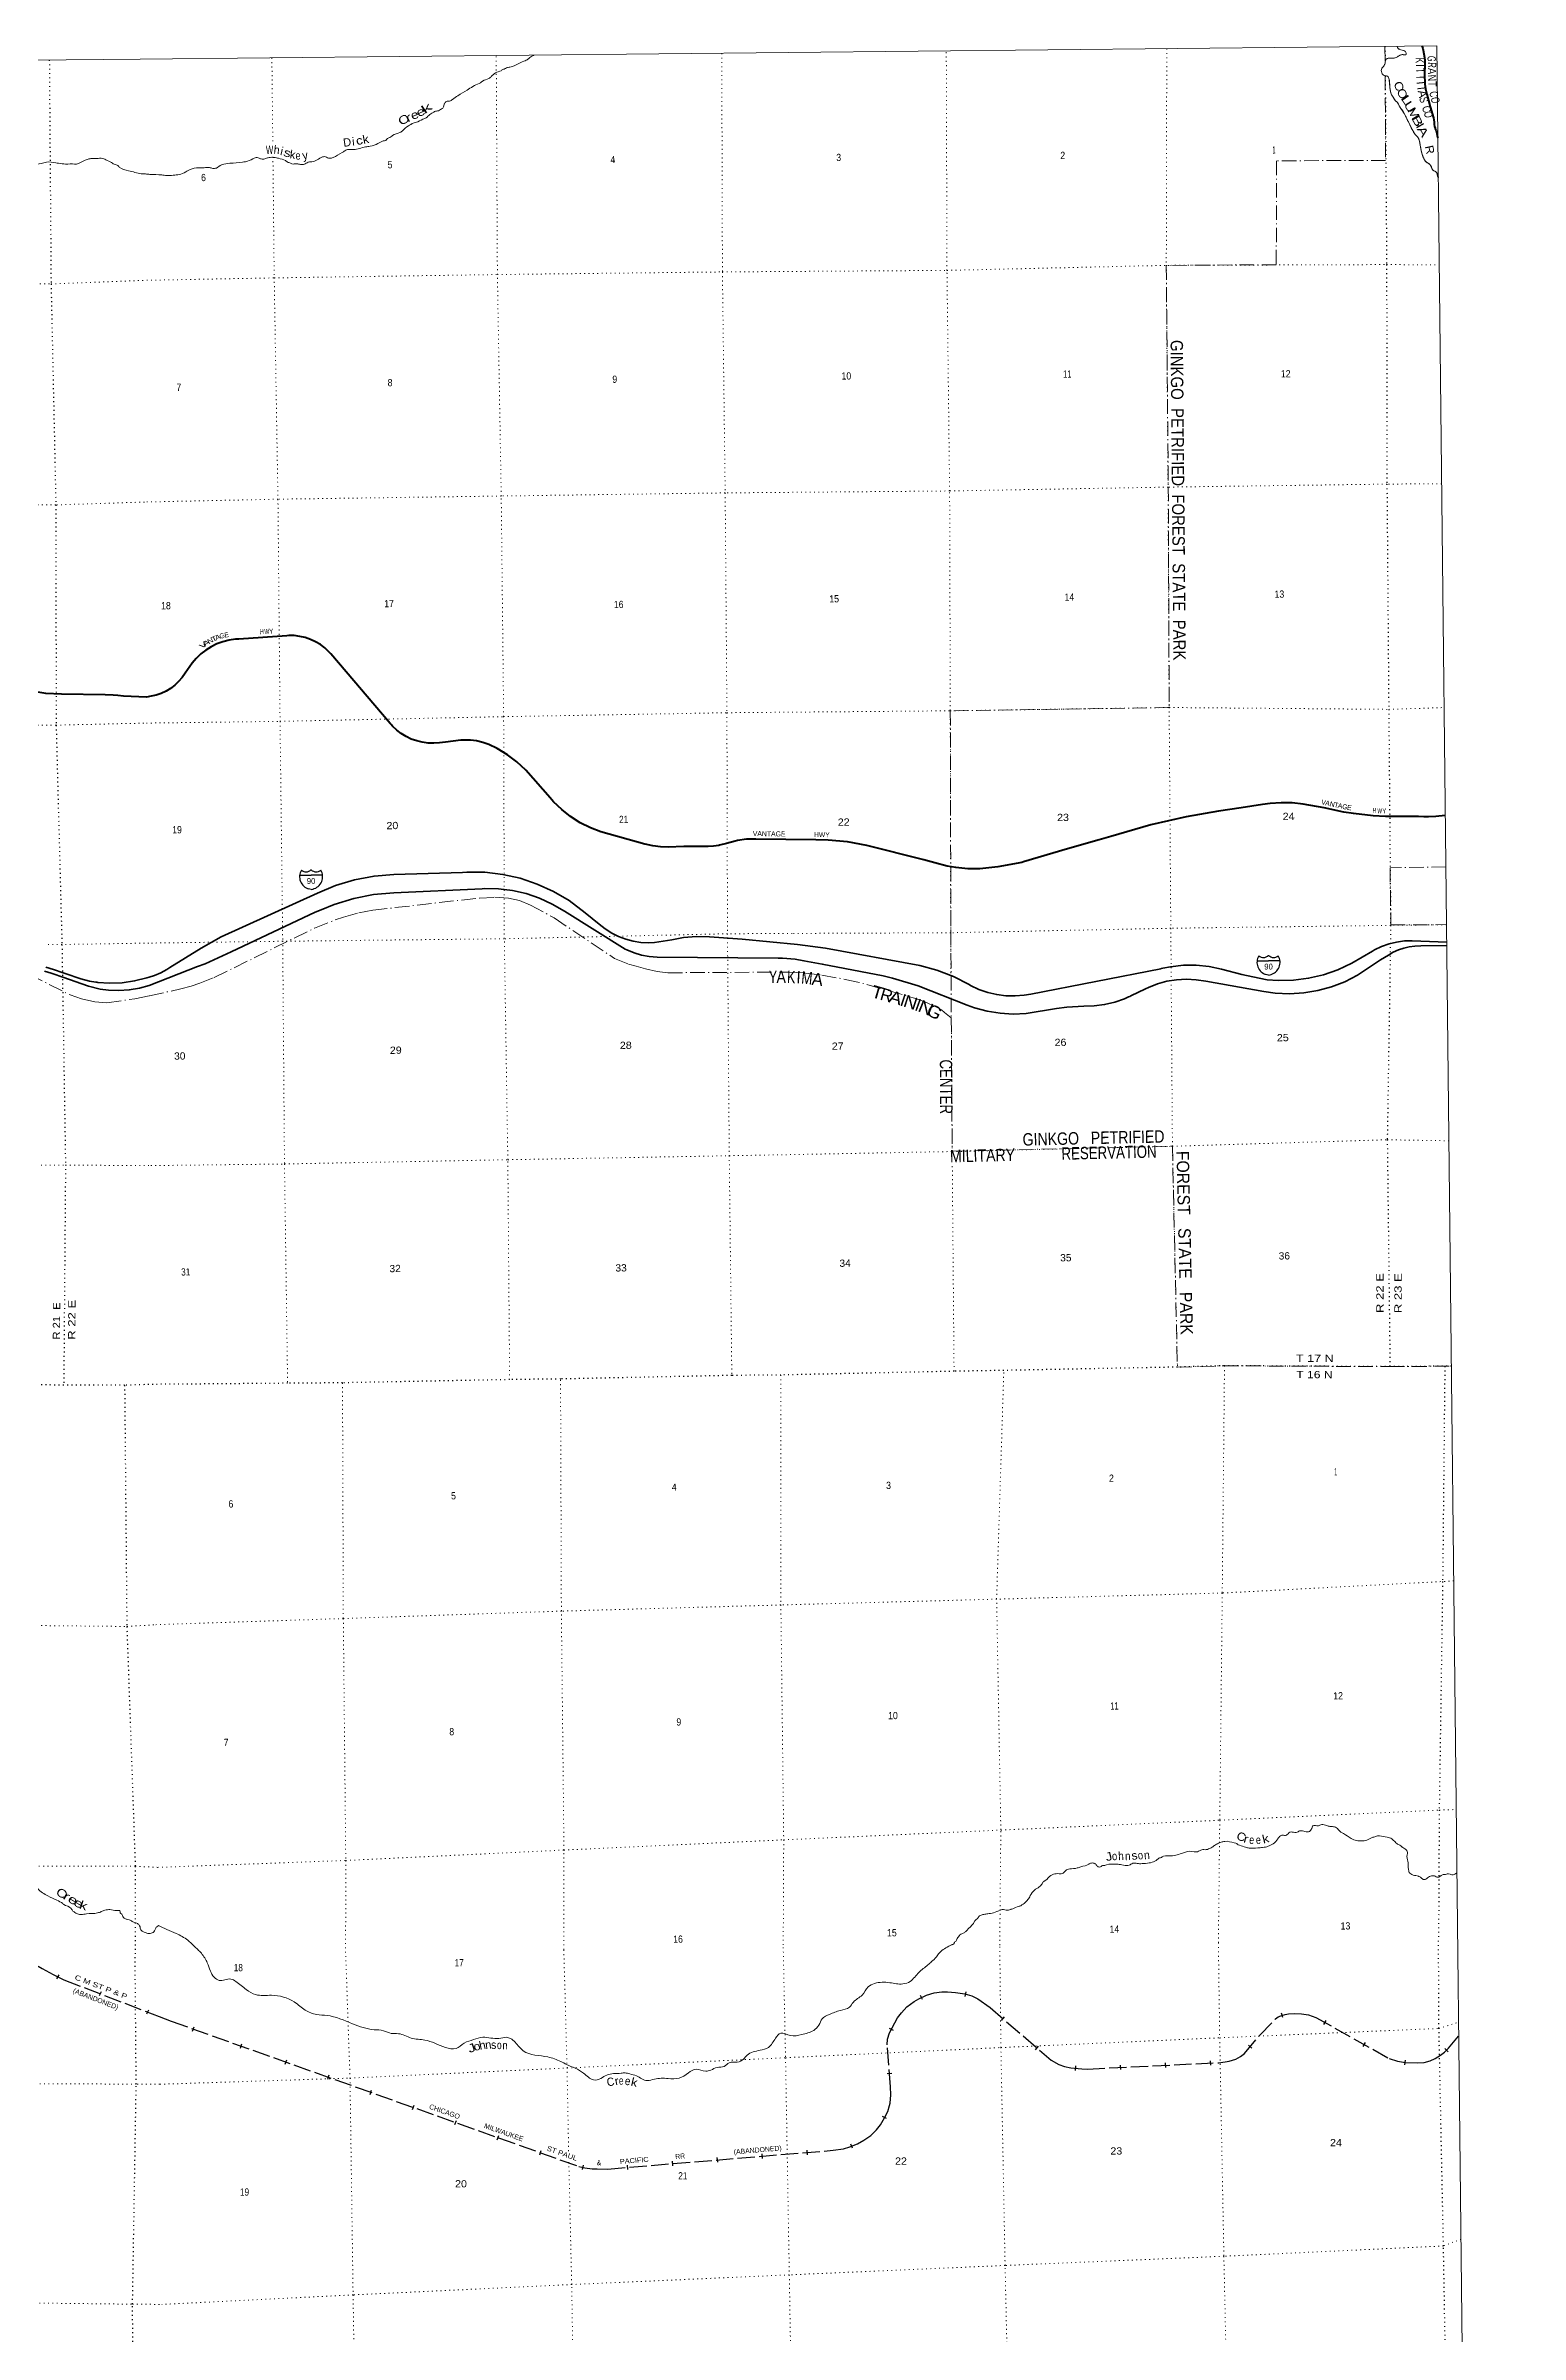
# Model space of a CAD drawing. Header units: feet. Extents: x -6 to 252658, y -374658 to -170635.
# Drawn here: x 217029 to 252658, y -237238 to -181930 of the extents above; entities that cross this region are included whole.
import ezdxf
from ezdxf.enums import TextEntityAlignment as Align

# ---------------------------------------------------------------- set-up
doc = ezdxf.new("R2010")
doc.units = ezdxf.units.FT
doc.header["$LTSCALE"] = 70
for name, pattern in [('DOT_DASHED', [7.7, 5, -1.2, 0.3, -1.2]), ('DOTTED', [1.5, 0.3, -1.2]), ('LONG_DASH_SHORT_DASH', [9.9, 6, -1.2, 1.5, -1.2]), ('LONG_DASHED', [7.5, 6, -1.5])]:
    doc.linetypes.add(name, pattern=pattern)
for name, color, linetype, lineweight in [('11', 7, 'LONG_DASH_SHORT_DASH', 60), ('15', 7, 'Continuous', 25), ('18', 7, 'Continuous', 35), ('26', 7, 'Continuous', 40), ('27', 7, 'Continuous', 13), ('39', 7, 'Continuous', 13), ('4', 7, 'Continuous', 13), ('44', 7, 'DOT_DASHED', 13), ('6', 7, 'DOTTED', 25), ('63', 7, 'Continuous', 25), ('7', 7, 'DOTTED', 13)]:
    doc.layers.add(name, color=color, linetype=linetype, lineweight=lineweight)
doc.layers.add('12', color=7, linetype='Continuous')
doc.layers.add('41', color=7, linetype='Continuous')

msp = doc.modelspace()

# ---------------------------------------------------------------- linework, layer by layer
at = {"layer": '11'}
msp.add_lwpolyline([(250278.58, -181933.52), (250296.15, -181973.75), (250303.52, -181994.85), (250315.41, -182039.63), (250331.17, -182122.93), (250344.54, -182209.89), (250350.92, -182278.98), (250350.18, -182393.03), (250344.22, -182614.46), (250356.98, -182859.75), (250371.47, -182970.21), (250401.57, -183097.17), (250484.64, -183403.28), (250561.57, -183675.07), (250570.2, -183716.07), (250574.9, -183771.92), (250580.09, -183831.87), (250590.02, -183884.38), (250599.39, -183917.35), (250606.58, -183933.35), (250625.6, -183987.91), (250634.94, -184020.94), (250641.04, -184053.35), (250652.67, -184116.8), (250656.57, -184129.95), (250668.18, -184157.46)], dxfattribs=at)
at = {"layer": '15'}
for p, q in [((223437.64, -201845.58), (223440.54, -201842.67)), ((223443.71, -201845.05), (223440.28, -201842.67)), ((223164.93, -201977.05), (223441.34, -201977.05)), ((223441.34, -202322.63), (223377.45, -202304.67)), ((223440.81, -202322.89), (223504.44, -202304.15)), ((246300.37, -204046.38), (246576.78, -204046.38)), ((246573.08, -203914.91), (246575.98, -203912)), ((246579.15, -203914.38), (246575.72, -203912)), ((246576.78, -204391.96), (246512.89, -204374)), ((246576.25, -204392.22), (246639.88, -204373.48))]:
    msp.add_line(p, q, dxfattribs=at)
for points in [[(223716.7, -201977.05), (223440.81, -201977.05), (223441.34, -201977.05)], [(246852.14, -204046.38), (246576.25, -204046.38), (246576.78, -204046.38)]]:
    msp.add_lwpolyline(points, dxfattribs=at)
for centre, radius, start, end in [((223467.56, -202012.15), 306.13, 148.44436, 254.43378), ((223318.96, -201729.55), 165.66, 227.34299, 315.81172), ((223562.65, -201729.55), 165.66, 224.18844, 312.69404), ((223414.05, -202012.15), 306.13, 283.08086, 31.62486), ((246603, -204081.48), 306.13, 148.44436, 254.43378), ((246454.4, -203798.88), 165.66, 227.34177, 315.81164), ((246698.09, -203798.88), 165.66, 224.18845, 312.69405), ((246549.49, -204081.48), 306.13, 283.08089, 31.62481)]:
    msp.add_arc(centre, radius, start, end, dxfattribs=at)
at = {"layer": '18'}
for points in [[(219527.86, -204438.03), (219653.69, -204396.27), (219807.46, -204332.52), (219953.72, -204253.05), (220030.73, -204204.68), (220785.73, -203736.84), (221268.05, -203468.06), (223598.49, -202409.62), (224032.11, -202227.23), (224490.86, -202088.12), (224961.65, -201997.72), (225439.3, -201957.04), (227098.96, -201907.35), (227205.31, -201901.52), (227639.23, -201906.07), (228070.3, -201955.95), (228493.79, -202050.61), (228905.07, -202189.02), (229299.63, -202369.67), (229673.14, -202590.57), (230063.05, -202886.92), (230403.81, -203156.71), (230548.45, -203272.83), (230704.43, -203373.2), (230870.05, -203456.71), (231043.5, -203522.45), (231222.86, -203569.7), (231406.18, -203597.95), (231591.45, -203606.87), (231742.17, -203599.82), (232156.99, -203535.52), (232442.37, -203483.01), (232756.43, -203457.39), (233071.45, -203464.74), (233857.83, -203522.53), (235192.19, -203652.86), (235873.58, -203742.18), (238150.33, -204158.41), (238562.91, -204270.39), (238961.53, -204424.88), (239341.81, -204620.2), (239376.59, -204640.66), (239578.79, -204735.76), (239789.83, -204809.2), (240007.38, -204860.19), (240229.08, -204888.15), (240452.48, -204892.79), (240675.14, -204874.05), (240829.36, -204847.1), (243971.72, -204234.98), (243982.28, -204233.05), (244021.72, -204225.02), (244210.35, -204186.6), (244519.1, -204151.93), (244829.78, -204149.73), (245138.99, -204180.01), (245443.34, -204242.45), (245927.7, -204371.46), (246043.95, -204402.64), (246545.19, -204502.87), (246807.05, -204521.02), (247176.52, -204513.51), (247543.19, -204467.42), (247903.02, -204383.25), (248252.09, -204261.93), (248586.56, -204104.79), (249087.55, -203807.51), (249113.52, -203793.99), (249138.66, -203780.02), (249309.14, -203698.34), (249487.22, -203634.94), (249670.95, -203590.49), (249858.32, -203565.49), (250047.28, -203560.22), (250882.11, -203597.04)], [(219529.81, -204640.48), (220691.9, -204183.44), (220876.89, -204114.92), (221507.86, -203830.86), (223542.64, -202870.81), (223683.45, -202809.81), (224000.29, -202681.35), (224469.3, -202538.16), (224950.71, -202444.77), (225439.24, -202402.22), (227572.87, -202300.99), (227627.38, -202298.47), (227967.71, -202303.46), (228305.66, -202343.99), (228637.52, -202419.63), (228959.66, -202529.54), (229268.54, -202672.52), (229560.79, -202847.01), (231031.26, -203761.5), (231072.06, -203781.5), (231246.46, -203853.37), (231427.41, -203906.62), (231612.94, -203940.66), (231801.01, -203955.12), (234724.68, -203982.68), (234834.93, -203984), (235135.16, -204007.41), (235347.38, -204043.32), (235792.25, -204124.74), (237260.22, -204408.76), (237488.17, -204461.05), (238106.88, -204650.28), (239290.31, -205114.52), (239474.26, -205181.43), (239778.47, -205263.67), (240089.62, -205313.65), (240404.28, -205330.84), (240719.01, -205315.05), (241454.82, -205198.56), (241705.62, -205160.89), (242114.77, -205137.97), (242365.49, -205132.58), (242614.27, -205101.01), (242858.39, -205043.6), (243095.17, -204961), (243196.22, -204915.63), (243221.22, -204904.21), (243246.22, -204893.09), (243601.69, -204720.41), (243671.89, -204687.49), (243892.89, -204602.02), (244121.62, -204540.13), (244355.56, -204502.48), (244592.15, -204489.49), (244828.81, -204501.3), (245062.93, -204537.79), (246460.77, -204782.46), (246740.42, -204822.92), (247083.63, -204839.51), (247426.7, -204820.13), (247765.86, -204765), (248097.4, -204674.71), (248417.69, -204550.27), (248723.21, -204393.03), (249283.58, -204024.01), (249474.25, -203907.54), (249588.92, -203838.63), (249713.8, -203780.15), (249844.11, -203735.05), (249978.42, -203703.82), (250115.26, -203686.79), (250253.13, -203684.17), (250882.93, -203671.83)], [(219529.81, -204640.48), (219292.3, -204706.96), (219045.68, -204749.32), (218796, -204765.68), (218545.96, -204755.85), (218346.76, -204725.99), (218062.57, -204657.29), (217441.33, -204439.41), (217209.15, -204359.26), (217184.49, -204350.75), (217159.15, -204342.8), (217000.87, -204293.16)], [(219527.86, -204438.03), (219469.03, -204456.7), (219174.19, -204530.72), (218873.23, -204573.52), (218569.44, -204584.63), (218291.15, -204565.63), (218266.04, -204563.91), (218241.15, -204559.9), (218086.14, -204534.93), (217877, -204480.15), (217500.76, -204353.92), (217476.8, -204345.88), (217450.76, -204336.89), (217214.96, -204255.5), (217029.13, -204197.22)]]:
    msp.add_lwpolyline(points, dxfattribs=at)
at = {"layer": '26'}
for points in [[(223426.37, -196276.54), (223298.92, -196232.76), (223167.6, -196202.55), (223033.84, -196186.23), (222899.11, -196183.98), (222854.97, -196186.32), (221695.64, -196269.11), (221612.49, -196273.95), (221459.72, -196295.29), (221310.02, -196332.48), (221165.03, -196385.12), (221026.33, -196452.62), (220895.44, -196534.26), (220773.81, -196629.12), (220662.76, -196736.18), (220563.51, -196854.27), (220394.9, -197092.32), (220322.36, -197197.34), (220239.23, -197294.2), (220146.44, -197381.85), (220044.99, -197459.31), (219936, -197525.75), (219820.66, -197580.43), (219700.24, -197622.75), (219576.06, -197652.26), (219462.68, -197668.68)], [(250848.35, -200528.87), (250614.94, -200555.72), (250442.89, -200564.7), (250326.61, -200568.64), (250198.82, -200560.19), (250135.89, -200555.54), (249918.43, -200554.21), (249804.24, -200557.58), (249403.15, -200554.61), (249102.68, -200543.83), (248625.95, -200485.88), (248399.36, -200448.36), (247917.48, -200350.46), (247409.62, -200260.24), (247146.13, -200227.46), (246880.66, -200222.4), (246616.12, -200245.12), (246615.66, -200245.19), (246428.51, -200266.54), (245912.94, -200348.11), (245365.2, -200430.13), (244587.26, -200560.8), (243734.81, -200758.19), (242762.03, -201041.44), (242479.61, -201117.76), (241720.7, -201339.47), (240653.27, -201655.28), (240611.5, -201665.45), (240036.44, -201771.66), (239603.08, -201818.75), (239310.63, -201821.1), (239019.54, -201792.86), (238812.45, -201753.73), (238510.54, -201675.63), (238250.13, -201600.81), (236873.17, -201258.97), (236400.21, -201167.06), (235935.84, -201125.66), (235637.83, -201124.21), (234183.83, -201100.89), (233963.51, -201107.44), (233745.07, -201136.98), (233684.22, -201149.42), (233479.66, -201206.45), (233313.01, -201251.75), (233292.46, -201256.37), (233165.73, -201276.86), (233037.56, -201284), (232445.26, -201280.68), (232067.73, -201294.42), (231881.6, -201291.68), (231696.78, -201269.49), (231515.29, -201228.11), (231501.76, -201224.22), (230445.82, -200924.13), (230188.82, -200828.8), (229943.2, -200707.12), (229711.63, -200560.44), (229496.67, -200390.36), (229300.67, -200198.74), (229217.48, -200103.95), (228625.96, -199436.58), (228414.93, -199238.11), (228184.31, -199062.79), (227936.63, -198912.54), (227733.45, -198813.87), (227589.17, -198764.23), (227440.49, -198729.94), (227289.04, -198711.38), (227136.48, -198708.76), (227057.56, -198713.68), (226690.09, -198756.54), (226542.65, -198774.77), (226404.34, -198785.35), (226265.69, -198781.41), (226128.2, -198763), (225993.39, -198730.32), (225862.74, -198683.73), (225737.67, -198623.74), (225619.56, -198551), (225509.7, -198466.32), (225409.29, -198370.62), (225377.24, -198335.45), (225352.9, -198310.51), (223916.02, -196626.99), (223870.4, -196575.55), (223771.78, -196483.72), (223664.1, -196402.71), (223548.54, -196333.39), (223426.37, -196276.54)], [(219462.68, -197668.68), (219089.47, -197658.97), (218904.08, -197646.48), (218769.55, -197633.32), (218655.71, -197620.95), (218462.69, -197616.17), (217411.43, -197603.61), (217031.5, -197580.11), (216685.2, -197531.12)]]:
    msp.add_lwpolyline(points, dxfattribs=at)
at = {"layer": '39'}
msp.add_line((251076.76, -226117.31), (251127.91, -226088.83), dxfattribs=at)
for points in [[(249677.86, -181940.17), (249710.36, -181995.81), (249736.77, -182015.56), (249870.06, -182057.96), (249896.61, -182087.75), (249891.39, -182146.15), (249808.92, -182143.27), (249734.88, -182168.43), (249679.07, -182203.4), (249590.96, -182228.75), (249534.65, -182227.52), (249418.45, -182257.29), (249398.83, -182291.76), (249392.12, -182356.92)], [(219343.17, -185025.68), (219437.68, -185026.38), (219542.4, -185039.01), (219832.09, -185051.07), (219948.93, -185067.55), (220107.62, -185057.31), (220254.16, -185041.2), (220412.1, -184976.66), (220467.93, -184943.7), (220670.12, -184880.56), (220744.46, -184877.52), (220826.94, -184880.4), (220947.41, -184868.67), (221023.99, -184881.69), (221062.35, -184893.22), (221152.69, -184883.92), (221272.27, -184807.85), (221284.27, -184803.66), (221480.84, -184770.77), (221784.01, -184740.41), (221852.25, -184731.42), (222036.23, -184660.49), (222090.16, -184635.61), (222182.74, -184642.37), (222255.5, -184669.51), (222347.74, -184652.15), (222423.85, -184630.98), (222548.48, -184629.25), (222653.32, -184649.92), (222818.96, -184705.94), (222887.89, -184747.22), (222906.07, -184753), (222974.86, -184784.23), (223093.46, -184782.58), (223184.14, -184797.41), (223277.93, -184791.53), (223368.4, -184746.59), (223442.64, -184735.5), (223458.72, -184735.28), (223714.42, -184617.09), (223762.55, -184608.38), (223861.58, -184645.22), (223931.91, -184642.23), (223969.96, -184631.65), (224189.43, -184509.94), (224221.34, -184491.4), (224297.11, -184446.1), (224351.27, -184437.31), (224471.91, -184437.64), (224608.29, -184413.63), (224756.51, -184373.36), (224866.87, -184357.75), (225056.94, -184290.75), (225184.77, -184230.66), (225244.88, -184215.74), (225288.49, -184170.89), (225320.48, -184158.38), (225410.15, -184100.83), (225586.04, -184025.98), (225610.02, -184015.59), (225671.63, -183964.46), (225776.06, -183873.67), (225852.71, -183829.21), (225864.66, -183821), (225956.59, -183781.51), (226018.68, -183764.56), (226186.44, -183683.8), (226246.32, -183652.8), (226281.98, -183614.09), (226389.51, -183540.2), (226449.4, -183509.2), (226469.47, -183506.91), (226519.61, -183498.17), (226565.51, -183473.4), (226635.11, -183418.13), (226656.24, -183347.45), (226662.02, -183329.27), (226677.73, -183302.9), (226727.54, -183270.03), (226785.83, -183269.23), (226857.61, -183225.99), (226987.04, -183135.71), (227208.34, -183001.91), (227499.61, -182838.99), (227535.57, -182822.4), (227585.26, -182781.49), (227733.2, -182721.11), (227794.84, -182671.99), (227900.18, -182584.04), (228030.13, -182531.96), (228091.97, -182496.91), (228115.98, -182488.54), (228163.89, -182463.74), (228246.08, -182446.51), (228344.1, -182410.96), (228611.84, -182290.59), (228659.8, -182269.82)], [(228659.8, -182269.82), (228729.4, -182214.55), (228817.12, -182161.04), (228825.13, -182158.92)], [(249392.12, -182356.92), (249382.03, -182384.5), (249320.83, -182465.8), (249312.93, -182475.96), (249301.57, -182526.4), (249312.41, -182582.56), (249345.3, -182634.4), (249394.77, -182654.92)], [(249394.77, -182654.92), (249397.87, -182655.79), (249448.27, -182665.15), (249466.55, -182678.97), (249485.2, -182718.94), (249506.04, -182915.74), (249530.23, -183064.23), (249551.09, -183118.24), (249571.61, -183148.13), (249637.36, -183249.78), (249696.5, -183309.3), (249735.64, -183377.13), (249746.03, -183401.12), (249838.42, -183538.61), (249902.42, -183658.39), (250045.24, -183952.05), (250123.36, -184075.66), (250168.26, -184123.31), (250211.48, -184195.11), (250263.54, -184467.91), (250299.39, -184588.08), (250334.66, -184666.02), (250375.79, -184731.82), (250452.87, -184781.03), (250501.96, -184840.69), (250535.21, -184918.66), (250557.69, -184944.49), (250567.8, -184948.38), (250620.42, -184973.79), (250680, -185114.49)], [(215652.03, -185078.75), (215692.19, -185070.37), (215720.17, -185048), (215798.36, -185015.15), (215842.68, -185022.84), (215915.12, -185024.27), (216027.67, -185011.27), (216152.08, -184972), (216290.67, -184944.7), (216393.21, -184937.82), (216519.63, -184898.54), (216531.66, -184894.42), (216619.99, -184871.55), (216710.11, -184822.5), (216920.97, -184776.5), (217045.4, -184741.26), (217270.87, -184757.53), (217337.36, -184769.07), (217508.52, -184787.8), (217725.8, -184788.04), (217745.94, -184789.88), (217838.25, -184762.96), (218032.68, -184676.82), (218104.95, -184658.12), (218133.11, -184657.89), (218296.01, -184650.52), (218432.89, -184659.46), (218481.39, -184685.24), (218618.75, -184750.54), (218661.25, -184780.39), (218752.06, -184813.87), (218806.77, -184859.73), (219028.84, -184950.51), (219336.76, -185026.26)], [(251076.76, -226117.31), (251041.37, -226132.5), (250962.77, -226119.52), (250892.31, -226112.45), (250854.25, -226123.03), (250798, -226125.82), (250736.16, -226160.87), (250676.28, -226191.87), (250642.08, -226190.33), (250605.58, -226168.72), (250569.26, -226159.17), (250464.99, -226178.71), (250377.38, -226240.26), (250349.38, -226250.71), (250278.6, -226221.52), (250268.36, -226207.59), (250217.65, -226176.11), (250199.45, -226168.32), (250074.43, -226141.9), (250036.01, -226126.34), (249989.3, -226092.8), (249968.75, -226060.91), (249964.34, -226032.81), (249951.04, -225944.51), (249953.72, -225847.93), (249919.37, -225691.54), (249932.4, -225616.94), (249927.71, -225568.74), (249866.48, -225503.22), (249817.82, -225473.73), (249805.62, -225463.84), (249732.44, -225406.53), (249700.11, -225394.92), (249693.63, -225393.41), (249675.76, -225379.16), (249596.27, -225301.83), (249553.55, -225266.22), (249442.41, -225225.53), (249258.98, -225191.88), (249206.74, -225194.61), (249170.73, -225207.18), (249076.62, -225234.63), (248952.8, -225294.67), (248886.69, -225311.68), (248818.37, -225314.64), (248774.09, -225311.23), (248701.67, -225308.21), (248572.26, -225255.71), (248385.65, -225137.63), (248324.81, -225100.26), (248241.22, -225016.95), (248190.49, -224983.46), (248101.82, -224968.6), (248019.23, -224957.68), (247886, -224919.31), (247795.85, -224942.68), (247769.81, -224949.08), (247713.46, -224945.84), (247637.28, -224960.97), (247631.67, -224991.22), (247602.24, -225043.92), (247592.42, -225060.14), (247566.65, -225086.64), (247456.09, -225088.18), (247343.27, -225071.64), (247307.23, -225082.2), (247271.35, -225104.82), (247209.12, -225111.72), (247094.4, -225103.25), (247046.69, -225142.13), (247006.96, -225176.87), (246962.83, -225183.52), (246912.46, -225176.17), (246882.36, -225180.61), (246844.56, -225209.29), (246803.08, -225262.16), (246795.21, -225274.33), (246745.79, -225335.35), (246622.31, -225419.52), (246506.31, -225463.37), (246432.08, -225474.45), (246313.62, -225486.15), (246110.59, -225488.97), (246021.87, -225470.09), (245874.37, -225417.84), (245819.73, -225392.45), (245809.51, -225380.52), (245748.93, -225361.25), (245517.23, -225326.26), (245475.15, -225336.9), (245455.11, -225341.2), (245371.07, -225370.52), (245269.31, -225426.23), (245217.58, -225465.16), (245097.7, -225519.12), (245047.56, -225527.86)], [(245047.56, -225527.86), (244985.19, -225524.7), (244939.18, -225541.43), (244827.14, -225581.19), (244621.88, -225567.95), (244569.84, -225584.76), (244473.81, -225618.28), (244181.08, -225676.64), (244002.51, -225703.25), (243990.62, -225715.48), (243938.5, -225726.26), (243912.62, -225744.72), (243886.77, -225765.19), (243761.02, -225831.29), (243690.89, -225848.36), (243522.24, -225864.78), (243457.94, -225867.68), (243351.15, -225851.06), (243296.93, -225855.83), (243207.12, -225903.34), (243148.91, -225910.18), (242995.74, -225884.15), (242895.15, -225879.51), (242658.12, -225894.87), (242585.98, -225911.96), (242575.9, -225910.09), (242518, -225939.05), (242463.75, -225941.81), (242449.6, -225935.97), (242402.58, -225880.31), (242341.83, -225848.98), (242257.57, -225862.21), (242233.64, -225876.62), (242043.55, -225941.61), (241951.45, -225969.03), (241772.85, -225993.63), (241714.7, -226004.49), (241674.89, -226033.2), (241633.29, -226078.03), (241539.23, -226109.5), (241519.1, -226107.77), (241378.56, -226121.78), (241257.03, -226201.91), (241189.59, -226267.2), (241123.9, -226314.37), (241104.27, -226348.83), (241036.96, -226424.18), (240919.49, -226506.25), (240818.76, -226636.37), (240793.39, -226691.02), (240728.14, -226770.36), (240670.61, -226825.46), (240618.82, -226860.37), (240552.96, -226895.47), (240498.86, -226908.29), (240358.93, -226966.54), (240340.89, -226970.82), (240294.86, -226985.53), (240236.59, -226988.35), (240174.02, -226971.12), (240097.89, -226990.28), (239929.85, -227050.93), (239789.48, -227077.02), (239699.19, -227090.33), (239653.12, -227103.04), (239573.28, -227144.37), (239561.52, -227166.66), (239496.03, -227227.9), (239478.44, -227247.23), (239472.33, -227258.4), (239330.01, -227433.33), (239298.71, -227463.13), (239288.38, -227476.15), (239274.51, -227490.42), (239218.84, -227535.43), (239119.03, -227587.1), (239097.26, -227611.53), (239063.73, -227658.26), (239060.21, -227662.07), (239053.88, -227672.47), (239016.66, -227743.38), (238984.84, -227767.95), (238983.02, -227782.06), (238929.28, -227821.02), (238917.28, -227825.2), (238886.45, -227841.52)], [(215907.27, -226066.22), (216022.36, -226115.6), (216044.74, -226145.62), (216101.36, -226179.38), (216161.91, -226203.04), (216180.07, -226208.93), (216252.53, -226212.36), (216433.95, -226255.17), (216468.3, -226273), (216615.63, -226328.17), (216663.98, -226335.82), (216746.75, -226369.37), (216771.11, -226395.34), (216825.97, -226459.31), (216953.64, -226568.98), (217083.04, -226644.42), (217297.16, -226747.35), (217440.71, -226830.72), (217465.04, -226852.67), (217640.85, -226945.84), (217663.3, -226983.91), (217711.98, -227029.81), (217796.89, -227079.44), (217889.58, -227096.8), (218010.12, -227075.69), (218281.54, -227055.35), (218369.8, -227024.44), (218458.05, -226991.51), (218578.63, -226976.43), (218741.78, -226999.25), (218822.34, -227008.66), (218830.77, -227054.89), (218846.99, -227068.85), (218906.14, -227164.99), (218920.36, -227180.98), (218958.73, -227198.78), (218978.92, -227206.67), (219097.93, -227243.95), (219114.16, -227259.92), (219207.01, -227295.4), (219277.79, -227339.1), (219310.44, -227393.19), (219318.96, -227449.48), (219377.77, -227505.37), (219442.35, -227529), (219469.03, -227546.1)], [(219469.03, -227546.1), (219577.35, -227548.32), (219654.17, -227489.79), (219687.1, -227420.29), (219752.32, -227361.97)], [(219752.32, -227361.97), (219953.97, -227453.13), (220183.25, -227552.58), (220459.48, -227715.56), (220608.65, -227850.91), (220791.91, -228027.5)], [(238886.45, -227841.52), (238623.58, -228021.01), (238550.63, -228118.48), (238433.72, -228232.58), (238346.46, -228312.11), (238124.05, -228493.88), (237918.18, -228709.66), (237742.32, -228772.14), (237422.58, -228741.75), (237057.33, -228760.21), (236903.83, -228842.54), (236753.99, -229043.57), (236543.44, -229211.11), (236446.75, -229335.03), (236230.92, -229412.07), (235965.15, -229507.83), (235789.93, -229616.58), (235711.67, -229766.44), (235584.92, -229894.75), (235297.12, -229994.79), (235024.32, -230018.17), (234788.58, -229962.63), (234663.67, -230078.84), (234494.08, -230304.25), (234288.21, -230375.14), (233976.56, -230493.57), (233887.49, -230587.21), (233739.93, -230663.44), (233543.29, -230675.85), (233424.01, -230763.82), (233253.67, -230790), (233097.92, -230854.25), (232977.8, -230881.85), (232744.15, -230832.32), (232558.64, -230923.09), (232331.44, -231048.57), (232068.48, -231057.75), (231735.3, -231071.8), (231565.1, -231108.04), (231302.44, -230994.46), (231141.11, -230946.08), (231028.3, -230921.26), (230930.02, -230930.49), (230583.18, -230972.87), (230443.74, -231055.04), (230267.51, -231091.36), (230024.24, -230927.23), (229615.65, -230716.78), (229472.05, -230644.04), (229163.3, -230537.04), (228566.77, -230387.2), (228465.06, -230293.83), (228257.37, -230089.03), (228166.62, -230061.94), (227976.23, -230090.38), (227592.24, -230060.76), (227364.08, -230117.82), (227142.32, -230200.97), (226947.29, -230330.09), (226685.9, -230307.06), (226187.37, -230127.87), (225861.38, -230081.45), (225550.62, -229974.48), (225377.82, -229968.5), (225194.18, -229904.28), (224960.84, -229876.89), (224442.73, -229734.16), (223825.42, -229534.25), (223572.05, -229511.12), (223299.45, -229403.69), (223033.64, -229207.63), (222483.12, -229045.17), (222097.32, -229029.66), (221874.68, -228905.53), (221625, -228713.31), (221497.63, -228652.44), (221220.95, -228685.94), (221006.7, -228460.62), (220933.13, -228261.47), (220791.91, -228027.5)]]:
    msp.add_spline(points, degree=3, dxfattribs=at)
at = {"layer": '4'}
msp.add_lwpolyline([(0, -183308.59), (31331.08, -183287.03), (62662.1, -183222.4), (93993, -183114.66), (125323.73, -182963.82), (156654.22, -182769.89), (187984.4, -182532.85), (219314.24, -182252.73), (250643.68, -181929.51), (252658.04, -364975.08), (221076.83, -365300.9), (189495.2, -365583.27), (157911.89, -365844.7), (126330.92, -366017.71), (94748.41, -366169.75), (63165.7, -366278.36), (31582.88, -366343.53), (0, -366365.25)], close=True, dxfattribs=at)
at = {"layer": '44'}
msp.add_line((249389.84, -181944.75), (249392.23, -182356.15), dxfattribs=at)
for points in [[(249392.23, -182356.15), (249395.17, -182328.67), (249400.46, -182283.56), (249404.99, -182272.45), (249414.31, -182260.62), (249419.97, -182256.17), (249433.85, -182247.4), (249446.12, -182241.81), (249458.98, -182237.38), (249476.9, -182233.04), (249491.41, -182230.64), (249515.76, -182228.71), (249536.55, -182227.46), (249544.41, -182227.46), (249552.66, -182227.78), (249572.52, -182229.21), (249580.39, -182229.05), (249588.93, -182228.86), (249610.19, -182225.59), (249631.36, -182220.47), (249659.88, -182211.43), (249690.89, -182196.97), (249712.55, -182182.17), (249724.06, -182174.32), (249744.99, -182163.84), (249768.23, -182154.69), (249810.78, -182142.82), (249825.63, -182142.57), (249861.29, -182150.33), (249876.66, -182150.86), (249889.31, -182147.32), (249900.58, -182136.82), (249904.2, -182122.99), (249903.13, -182105.23), (249897.42, -182089.2), (249884.95, -182070.76), (249867.26, -182056.33), (249844.13, -182046.51), (249806.72, -182036.47), (249769.7, -182027.52), (249749.24, -182021.5), (249728.15, -182010.75), (249714.95, -182000.93), (249695.56, -181972.92), (249677.87, -181940.19)], [(249394.77, -182654.92), (249406.49, -184699.09), (246769.63, -184709.03), (246763.44, -187221.19), (244105.66, -187237.07), (244153.59, -192588), (244175.98, -197922.93), (238886.48, -198003.47), (238899.51, -203321.65), (238911.23, -205424.02)], [(249394.77, -182654.92), (249409.71, -182658.55), (249437.29, -182662.75), (249450.72, -182665.98), (249457.02, -182669.56), (249461.04, -182672.88), (249469.03, -182682.28), (249477.63, -182695.42), (249482.84, -182708.62), (249485.4, -182718.91), (249489.5, -182752.07), (249508.18, -182930.91), (249526.71, -183046.54), (249536.75, -183088.24), (249556.36, -183126.16), (249645.96, -183260.54), (249689.22, -183300.28), (249714.78, -183337.89), (249751.01, -183409.8), (249818.01, -183505.9), (249851.14, -183561.63), (249947.78, -183750.42), (250046.08, -183951.04), (250084.95, -184020.16), (250122.56, -184073.7), (250170.05, -184125.41), (250193.85, -184158.32), (250205.5, -184180.1), (250214.75, -184203.69), (250224.01, -184240.9), (250233.74, -184294.37), (250253.69, -184422.96), (250279.04, -184524.49), (250309.21, -184611.29), (250340.64, -184675.59), (250366.83, -184720.27), (250389.54, -184745.47), (250434.93, -184769.23), (250447.33, -184776.74), (250456.87, -184784.92), (250472.13, -184801.21), (250494.3, -184828.64), (250510.54, -184857.12), (250521.19, -184886.62), (250530.97, -184911.11), (250538.3, -184922.99), (250551.57, -184940.11), (250557.86, -184944.31), (250564.61, -184947.19), (250613.3, -184970.02), (250630.67, -184981.52), (250638.7, -184992.01), (250647.78, -185013.32), (250654.49, -185051.55), (250659.08, -185073.54), (250662.62, -185086.53), (250664.58, -185092.77), (250668.42, -185100.63), (250672.35, -185106.4), (250678.63, -185113.47)], [(250864.47, -201770.86), (249513.43, -201795.77), (249531.57, -203175.33), (250877.41, -203170.23)], [(219532.25, -204893.84), (220292.39, -204721.17), (220540.15, -204656.71), (220748.27, -204587.3), (221100.1, -204448.46), (223523.93, -203253.73), (224021.22, -203055.17), (224224.39, -202985.76), (224591.08, -202886.59), (224931.2, -202821.13), (227506.41, -202526.65), (227883.87, -202509.76), (228211.22, -202531.08), (228473.54, -202584.13), (228742.12, -202695.73), (229315.53, -203008.84), (230770.23, -203986.66), (231107.28, -204126.17), (231297.81, -204176.42), (231518.57, -204240.21), (231805.97, -204299.71), (232061.93, -204332.88), (234996.76, -204317.37), (235391.12, -204339.38), (235783.07, -204389.75), (236347.49, -204493.09), (236866.36, -204614.16), (238024.23, -204948.41), (238272, -205038.51), (238552.78, -205167.3), (238670.89, -205233.13), (238748.94, -205291.39), (238911.23, -205424.02)], [(216627.84, -204373.81), (217616.61, -204867.82), (217889.57, -204962.2), (218211.63, -205033.82), (218507.52, -205057.1), (219183.68, -204961.68), (219532.25, -204893.84)], [(238911.23, -205424.02), (238931.73, -208645.68), (244253.97, -208526.53), (244374.39, -213863.92), (245511.91, -213832.04), (249511.16, -213852.97), (250993.86, -213840.6)]]:
    msp.add_lwpolyline(points, dxfattribs=at)
at = {"layer": '6'}
for p, q in [((249389.84, -181944.75), (249392.63, -182317.17)), ((249395.18, -182656.23), (249429.4, -187218.22))]:
    msp.add_line(p, q, dxfattribs=at)
for points in [[(217114.65, -182273.8), (217156.85, -187684.96), (217272.33, -193026.63), (217279, -198349.05), (217420.29, -203650.25), (217505.43, -208973.1), (217463.85, -214298.88)], [(249429.4, -187218.22), (249437.01, -192523.57), (249480.72, -197967.19)], [(249480.72, -197967.19), (249501.36, -200277.62), (249527.35, -203187.53)], [(249527.35, -203187.53), (249444.78, -208369.44), (249511.04, -213843.97)], [(250993.86, -213840.6), (249511.16, -213852.97), (245511.91, -213832.04), (244374.39, -213863.92), (240179.51, -213944.25), (238977.49, -213964.95), (234794.82, -214055.17), (233606.73, -214065.62), (229468.22, -214151.21), (228237.98, -214166.27), (224199.9, -214244.42), (222873.09, -214254.79), (219626.38, -214281.7)], [(250835.83, -213841.92), (250783.24, -219046.36), (250700.01, -224570.07), (250684.15, -227718.96)], [(219620.96, -214282.37), (218934.53, -214300.96), (217463.85, -214298.88), (213608.89, -214267.98), (212170.42, -214267.65), (208303.5, -214250.93), (206868.99, -214242.53), (203000.57, -214286.21), (201592.32, -214291.68), (197631.2, -214315.99), (196267.23, -214323.11), (192374.62, -214360.96), (188247.07, -214384.77)], [(218934.53, -214300.96), (218987.75, -220132.3), (219191.55, -225928.2), (219187.22, -228043.2)], [(251605.22, -273483.25), (251482.97, -272059.46), (251380, -266808.1), (251288.44, -261510.32), (251197.05, -256224.6), (251089.93, -250963.23), (251004.79, -245693.54), (250895.49, -240420.12), (250803.68, -235104.22), (250694.61, -229846.89), (250684.15, -227718.96)], [(219219.29, -246921.91), (219155.83, -241724.71), (219126.43, -236511.13), (219214.8, -231193.78), (219187.22, -228043.2)]]:
    msp.add_lwpolyline(points, dxfattribs=at)
at = {"layer": '63'}
for p, q in [((217348.09, -228555.24), (217290.4, -228649.61)), ((218368.48, -228964), (218319.25, -229063.04)), ((239241.73, -229072.23), (239271.93, -228965.82)), ((219514.04, -229405.9), (219466.54, -229505.77)), ((238215.41, -229149.58), (238169.56, -229048.92)), ((246919.24, -229583.37), (246885.5, -229478.03)), ((220574.69, -229913.84), (220611.83, -229809.65)), ((237511.37, -229899.27), (237413.57, -229847.59)), ((240122.33, -229651.48), (240194.62, -229567.76)), ((247915.34, -229754.33), (247969.36, -229657.82)), ((221733.22, -230325.13), (221770.36, -230220.94)), ((222816.47, -230711.31), (222853.6, -230607.12)), ((240945.69, -230362.44), (241017.98, -230278.72)), ((245179.76, -230738.47), (245174.43, -230627.99)), ((246174.4, -230323.06), (246089.36, -230252.33)), ((248864.57, -230285.71), (248918.6, -230189.19)), ((249868.51, -230723.64), (249885.13, -230614.29)), ((250914.79, -230413.47), (250838.23, -230333.63)), ((223841.15, -231076.57), (223878.29, -230972.38)), ((237470.99, -230938.65), (237360.71, -230947.22)), ((241913.38, -230863.39), (241923.42, -230753.23)), ((243006.61, -230843.27), (243001.28, -230732.79)), ((244093.18, -230790.87), (244087.86, -230680.39)), ((224865.84, -231441.82), (224902.98, -231337.63)), ((225890.53, -231807.07), (225927.67, -231702.89)), ((226915.22, -232172.33), (226952.35, -232068.14)), ((237348.33, -232025.63), (237250.24, -231974.52)), ((227939.9, -232537.58), (227977.04, -232433.4)), ((228964.59, -232902.84), (229001.73, -232798.65)), ((235433.38, -232898.83), (235424.23, -232788.6)), ((236521.43, -232743.13), (236479.03, -232640.97)), ((229996.82, -233259.84), (230023.86, -233152.59)), ((231096.92, -233258.66), (231087.77, -233148.43)), ((232181.03, -233168.7), (232171.89, -233058.47)), ((233265.15, -233078.74), (233256, -232968.51)), ((234349.26, -232988.79), (234340.12, -232878.56))]:
    msp.add_line(p, q, dxfattribs=at)
at = {"layer": '63', "linetype": 'LONG_DASHED'}
for points in [[(216392.09, -228072.97), (216941.05, -228399.43), (217208.73, -228541.73), (217468.04, -228671.47), (219769.77, -229560.1)], [(219769.77, -229560.2), (220058.52, -229670.26), (229907.82, -233181.09), (230051.28, -233217.27), (230229.42, -233238.2), (230355.95, -233242.32), (230609, -233244.36), (236052.07, -232792.7), (236308.77, -232754.84), (236458.05, -232710.31), (236642.49, -232633.78), (236794.68, -232550.83), (236963.68, -232433.42), (237105.65, -232293.69), (237201.31, -232174.79), (237297.87, -232004.32), (237376.57, -231853.28), (237419.85, -231712.23), (237430.68, -231649.23), (237448.05, -231449.55), (237441.3, -231261.2), (237362.08, -230242.01), (237370.05, -230106.74), (237420.55, -229954.28), (237614.54, -229587.17), (237705.56, -229468.72), (237837.73, -229323.9), (238015.96, -229195.89), (238122.1, -229132.09), (238313.72, -229044.81), (238500.4, -228988.15), (238682.92, -228960.85), (238817.26, -228960.23), (239009.98, -228977.62), (239236.9, -229014.1), (239404.09, -229061.55), (239549.41, -229132.26), (239848.44, -229342.84), (241324.35, -230617.26), (241508.12, -230719), (241649.72, -230769.01), (241799.79, -230798.21), (242061.04, -230822.02), (242200.71, -230827.47), (245375.27, -230674.38), (245627.37, -230641.32), (245789.78, -230587.14), (245897.89, -230528.89), (245998.69, -230448.94), (246364.01, -230009.7), (246744.63, -229615.82), (246809.89, -229570.34), (246873.17, -229540.79), (246978.27, -229507.14), (247058.68, -229493.57), (247192.47, -229486.11), (247372.74, -229490.3), (247544.91, -229515.51), (247719.54, -229582.16), (249493, -230574.93), (249690.48, -230641.35), (249885.1, -230670.94), (250178.26, -230678.44), (250337.1, -230666.4), (250478.65, -230628.91), (250603.59, -230574.73), (250734.21, -230495.82), (250828.63, -230420.44), (250928.71, -230324.46), (251170.08, -230036.97)]]:
    msp.add_lwpolyline(points, dxfattribs=at)
at = {"layer": '7'}
for p, q in [((222493.45, -182223.18), (222514.71, -184251.19)), ((222518.5, -184612.87), (222549.17, -187539.51)), ((217420.29, -203650.25), (217032.5, -203652.14)), ((219518.24, -203616.5), (217420.29, -203650.25)), ((238932.04, -208682.05), (238931.73, -208645.68)), ((238977.49, -213964.95), (238934.65, -208984.87)), ((218987.75, -220132.3), (219676.88, -220091.82)), ((219191.55, -225928.2), (216391.23, -225923.94)), ((219191.55, -225928.2), (219730.53, -225953.77))]:
    msp.add_line(p, q, dxfattribs=at)
for points in [[(228237.98, -214166.27), (228194.29, -208851.94), (228109.8, -203511.46), (228093.28, -198143.89), (228035.02, -192811.08), (227942.32, -187458.64), (227914.2, -182169.59)], [(233364.08, -182112.51), (233379.95, -187395.25), (233446.35, -192735.99), (233488.24, -198048.91), (233502.39, -203390.37), (233545.01, -208755.57), (233606.73, -214065.62)], [(238931.73, -208645.68), (238896.32, -203365.8), (238885.77, -197993.17), (238870.13, -192688.89), (238805.88, -187358.17), (238789.49, -182060.08)], [(244117.04, -182001.83), (244105.97, -187236.36), (244148.51, -192595.53), (244174.4, -197913.75), (244214.71, -203257.82), (244253.97, -208526.53), (244374.39, -213863.92)], [(219363.01, -187599.99), (222549.17, -187539.51), (227942.32, -187458.64), (233379.95, -187395.25), (238805.88, -187358.17), (244105.97, -187236.36), (249429.4, -187218.22), (250702.38, -187224.03)], [(188026.9, -187632.44), (190620.41, -187638.66), (195939.88, -187655.58), (201280.33, -187775), (206597.45, -187751.69), (211849.24, -187616.18), (217156.85, -187684.96), (219363.01, -187599.99)], [(222549.05, -187530.51), (222639.81, -192887.96), (222690.52, -198257.07), (222754.44, -203562.69), (222797.43, -208954.99), (222873.09, -214254.79)], [(219413.23, -192956.33), (217272.33, -193026.63), (211938.82, -192988.25), (206650.21, -193051.6), (201341.27, -193090.95), (195930.67, -193002.3), (190528.97, -193016.24), (188071.83, -193033.46)], [(250758.07, -192513.71), (249437.01, -192523.57), (244148.51, -192595.53), (238870.13, -192688.89), (233446.35, -192735.99), (228035.02, -192811.08), (222639.81, -192887.96), (219413.23, -192956.33)], [(219462.31, -198298.97), (222690.52, -198257.07), (228093.28, -198143.89), (233488.24, -198048.91), (238885.89, -198002.17), (244174.52, -197922.75), (249480.72, -197967.19), (250817.93, -197924.16)], [(188113.4, -198355.84), (190702.84, -198363.47), (196098.35, -198331.46), (201408.38, -198422.95), (206743.44, -198379.35), (212002.5, -198390.74), (217279, -198349.05), (219462.31, -198298.97)], [(233502.39, -203390.37), (228109.8, -203511.46), (222754.56, -203571.69), (219518.24, -203616.5)], [(238896.32, -203365.8), (235066.61, -203383.24), (233502.39, -203390.37)], [(250875.19, -203170.65), (249527.35, -203187.53), (244214.71, -203257.82), (238896.32, -203365.8)], [(219570.46, -208993.76), (222797.43, -208954.99), (228194.29, -208851.94), (233545.01, -208755.57), (238931.85, -208654.68), (244253.97, -208526.53), (249444.78, -208369.44), (250934, -208394.77)], [(188203.26, -209056.77), (190783.1, -209070.18), (196175.15, -209104.63), (201532.02, -209024.62), (206856.93, -208971.05), (212190.33, -208969.75), (217505.51, -208982.1), (219567.31, -208994.52)], [(240081.49, -227832.96), (240107.29, -225044.51), (240005.48, -219471.92), (240179.51, -213944.25)], [(245511.91, -213832.04), (245458.01, -219323.86), (245397.84, -224815.18), (245364.71, -227776.79)], [(224199.9, -214244.42), (224219.21, -219940.36), (224278.61, -225788.01), (224274.73, -227993.78)], [(229547.53, -227941.37), (229550.76, -225535.86), (229488.35, -219760.65), (229468.22, -214151.21)], [(234794.47, -214055.41), (234792.1, -219612.64), (234861.18, -225289.21), (234849.44, -227887.4)], [(251051.11, -219031.93), (245458.01, -219323.86), (240005.48, -219471.92), (234792.1, -219612.64), (229488.35, -219760.65), (224219.21, -219940.36), (219679.97, -220089.23)], [(188294.26, -219953.17), (192467.69, -220120.09), (197770.85, -220110.98), (203071.94, -220095.85), (208352.91, -220080.88), (213666.17, -220077.73), (218987.75, -220132.3)], [(219734.72, -225953.85), (224278.61, -225788.01), (229550.76, -225535.86), (234861.18, -225289.21), (240107.41, -225053.51), (245397.84, -224815.18), (250700.01, -224570.07), (251110.74, -224557.08)], [(240834.79, -273599.22), (240924.37, -272564.07), (240828.88, -267272.37), (240735.59, -261994.73), (240624.34, -256725.35), (240520.46, -251407.59), (240439.52, -246151.94), (240326.63, -240908.74), (240210.48, -235575.03), (240109.32, -230309.55), (240081.49, -227832.96)], [(245364.71, -227776.79), (245395.87, -230073.27), (245497.22, -235352.82), (245610.76, -240642.3), (245708.25, -245933.97), (245788.88, -251167.49), (245902.55, -256467.02), (246004.18, -261766.7), (246109.18, -267020.05), (246192.76, -272321.96), (246235.53, -273541.71)], [(224274.73, -227993.78), (224380.61, -231047.04), (224455.29, -236286.67), (224536.92, -241592.62), (224643.96, -246847.96), (224698.68, -252095.88), (224796.84, -257435.84), (224871.81, -262695.59), (224928.81, -267963.6), (224994.07, -273247.62), (224880.73, -273761.67)], [(229663.52, -232810.48), (229624.88, -230803.21), (229547.53, -227941.37)], [(234849.44, -227887.4), (234905.24, -230554.92), (234996.1, -235802.4), (235086.01, -241126.37), (235175.17, -246396.01), (235266.01, -251641.48), (235359.74, -256951.31), (235451.27, -262247.09), (235538.09, -267492.61), (235637.7, -272792.31), (235528.3, -273654.49)], [(219785.53, -231196.31), (224380.61, -231047.04), (229624.88, -230803.21), (234905.24, -230554.92), (240109.32, -230309.55), (245395.87, -230073.27), (250694.61, -229846.89), (251169.3, -229694.25)], [(219785.53, -231196.31), (219214.8, -231193.78), (213893.26, -231168.29), (208644.57, -231176.18), (203301.33, -231195.14), (198014.41, -231207.47), (192729.39, -231207.71), (188385.78, -231164.99)], [(230185.24, -273708.9), (230292.95, -273031.3), (230203.4, -267733.49), (230140.48, -262473.6), (230059.1, -257185.76), (229971.28, -251867.8), (229900.36, -246610.02), (229825.62, -241366.37), (229737.63, -236036.34), (229667.89, -233037.73)], [(251227.03, -234940.11), (250803.68, -235104.22), (245497.22, -235352.82), (240210.48, -235575.03), (234996.1, -235802.4), (229737.63, -236036.34), (224455.29, -236286.67), (219836.76, -236516.79)], [(188429.57, -236471.04), (192749.5, -236497.77), (197975.73, -236459.97), (203232.33, -236437.92), (208553.61, -236437.28), (213764.28, -236453.91), (213830.72, -236451.19), (219126.43, -236511.13), (219836.76, -236516.79)]]:
    msp.add_lwpolyline(points, dxfattribs=at)

# ---------------------------------------------------------------- texts
at = {"layer": '12'}
for s, rotation, width, p in [('K', 269.01, 0.75, (250135.9, -182214.81)), ('T', 272.262, 0.85, (250141.03, -182465.66)), ('G', 266.513, 0.65, (250423.19, -182168.96)), ('A', 270.033, 0.85, (250426.35, -182466.47)), ('R', 268.513, 0.7, (250429.94, -182325.23)), ('T', 272.262, 0.85, (250147.55, -182624.66)), ('T', 276.56, 0.95, (250161.7, -182891.93)), ('A', 281.56, 1.05, (250180.71, -183021.58)), ('N', 273.033, 0.8, (250424.86, -182633.97)), ('T', 270.738, 0.8, (250437.57, -182789.52)), ('C', 278.818, 0.75, (250461.34, -183043.97)), ('S', 283.297, 0.75, (250216.74, -183193.45)), ('C', 282.82, 0.85, (250283.07, -183404.36)), ('O', 279.76, 0.75, (250329.08, -183530.48)), ('O', 276.824, 0.7, (250499.76, -183182.84))]:
    msp.add_text(s, height=200, rotation=rotation, dxfattribs=dict(at, width=width)).set_placement(p)
for rotation, p in [(269.197, (250138.85, -182369.67)), (275.847, (250154.09, -182798.4))]:
    msp.add_text('I', height=200, rotation=rotation, dxfattribs=at).set_placement(p)
at = {"layer": '15'}
for p in [(223441, -202185.16), (246576.44, -204254.49)]:
    msp.add_text('90', height=140, dxfattribs=at).set_placement(p, align=Align.CENTER)
at = {"layer": '27'}
for s, rotation, width, p in [('V', 37.833, 1.6, (220796.35, -196513)), ('A', 33.851, 1.5, (220874.5, -196457.91)), ('N', 28.185, 1.2, (220970.06, -196394.04)), ('T', 25.185, 1.4, (221063.28, -196343.3)), ('A', 21.037, 1.15, (221148.15, -196303)), ('G', 15.037, 0.85, (221243.38, -196264.53)), ('E', 11.082, 0.9, (221358.6, -196236.21)), ('H', 3.558, 0.65, (222205.64, -196152.7)), ('W', 3.558, 0.65, (222313.6, -196144.95)), ('Y', 3.558, 0.8, (222427.61, -196139.44)), ('V', 350.273, 0.95, (247843.08, -200263.59)), ('A', 349.593, 0.95, (247937.14, -200283.79)), ('N', 348.407, 0.85, (248048.28, -200305.97)), ('T', 348.407, 1.05, (248152.74, -200327.5)), ('G', 349.114, 0.8, (248348.59, -200369.71)), ('E', 351.657, 0.85, (248467.15, -200393.43)), ('H', 358.06, 0.6, (249089.57, -200470.26)), ('W', 358.06, 0.6, (249203.69, -200476.54)), ('Y', 359.556, 0.7, (249325.41, -200481.55)), ('HWY', 359.721, 0.85, (235592.54, -201054.79))]:
    msp.add_text(s, height=120, rotation=rotation, dxfattribs=dict(at, width=width)).set_placement(p)
for s, rotation, p in [('A', 348.407, (248240.69, -200345.28)), ('VANTAGE', 359.081, (234112.35, -201027.23))]:
    msp.add_text(s, height=120, rotation=rotation, dxfattribs=at).set_placement(p)
at = {"layer": '41'}
for s, rotation, width, p in [('C', 293.533, 1.2, (249588.64, -182838.28)), ('O', 299.466, 1.25, (249657.83, -183024.01)), ('C', 31.342, 1.35, (225615.57, -183869.23)), ('r', 27.508, 1.55, (225774.6, -183786.28)), ('e', 21.121, 1.25, (225890.01, -183724.45)), ('e', 25.73, 1.35, (226040.22, -183658.28)), ('k', 34.194, 1.85, (226183.57, -183586.55)), ('L', 304.832, 1.7, (249758.95, -183197.88)), ('U', 302.912, 1.45, (249831.83, -183344.11)), ('M', 300.27, 1.3, (249922.78, -183489.44)), ('B', 297.93, 1.55, (250020.04, -183670.6)), ('c', 13.904, 1.2, (224550.17, -184335.12)), ('k', 10.661, 1.1, (224705.89, -184300.16)), ('I', 300.14, 1.25, (250130.01, -183870.07)), ('A', 300.553, 1.45, (250157.3, -183941.85)), ('W', 1.792, 0.7, (222352.56, -184546.02)), ('h', 354.165, 0.95, (222529.07, -184535.59)), ('s', 343.752, 1.3, (222758.99, -184588.43)), ('e', 2.841, 0.8, (223070, -184685.49)), ('R', 282.354, 1.1, (250352.97, -184359.94)), ('C', 340.32, 1.1, (245783.72, -225270.27)), ('J', 13.713, 1.2, (242661.5, -225807.19)), ('o', 5.83, 0.85, (242801.53, -225786.13)), ('h', 3.498, 0.9, (242949.76, -225781.67)), ('n', 2.916, 0.9, (243112.12, -225782.04)), ('s', 8.455, 1.1, (243277.35, -225775.82)), ('o', 7.163, 0.85, (243429.2, -225767.24)), ('n', 5.054, 0.95, (243573.82, -225760.5)), ('r', 345.737, 1.2, (245957.57, -225346.89)), ('e', 356.721, 0.8, (246105.47, -225384.74)), ('e', 4.721, 0.8, (246278.38, -225393.06)), ('k', 13.417, 1.2, (246449.96, -225378.32)), ('C', 330.265, 1.3, (217253.39, -226603.32)), ('r', 330.265, 1.65, (217421.48, -226698.05)), ('e', 329.631, 1.5, (217541.99, -226768.17)), ('e', 329.353, 1.5, (217677.07, -226850.28)), ('k', 341.354, 1.35, (217823.28, -226940.74))]:
    msp.add_text(s, height=200, rotation=rotation, dxfattribs=dict(at, width=width)).set_placement(p)
for s, rotation, p in [('D', 8.417, (224230.35, -184374.4)), ('i', 6.188, (224441.17, -184349.84)), ('i', 346.886, (222682.24, -184565.56)), ('k', 352.007, (222915.64, -184648.73)), ('y', 10.34, (223246.31, -184684.43))]:
    msp.add_text(s, height=200, rotation=rotation, dxfattribs=at).set_placement(p)
for s, rotation, width, p in [('J', 19.383, 1.35, (227352.51, -230412.55)), ('o', 16.502, 1.1, (227473.67, -230373.86)), ('h', 11.563, 1.05, (227598.88, -230349.82)), ('s', 1.598, 0.95, (227854.18, -230341.33)), ('o', 1.34, 0.75, (227990.9, -230346.67)), ('n', 1.002, 0.85, (228127.37, -230351.19)), ('C', 11.279, 0.95, (230695.42, -231234.55)), ('r', 10.754, 1.1, (230843.61, -231213.37)), ('e', 0.556, 0.75, (230935.65, -231206.15)), ('e', 352.818, 0.9, (231079.8, -231216.17)), ('k', 346.838, 1.15, (231227.85, -231244.36))]:
    msp.add_text(s, height=200, rotation=rotation, dxfattribs=dict(at, width=width)).set_placement(p, align=Align.CENTER)
msp.add_text('n', height=200, rotation=7.36, dxfattribs=at).set_placement((227732.59, -230337.65), align=Align.CENTER)
at = {"layer": '44'}
for s, rotation, width, p in [('GINKGO  PETRIFIED  FOREST  STATE  PARK', 270.513, 0.9, (244243.18, -192912.7)), ('Y', 0.303, 0.75, (234603.11, -204580.85)), ('A', 0.303, 0.85, (234800.44, -204582.05)), ('K', 357.806, 0.75, (235037.47, -204586)), ('I', 356.806, 0.9, (235211.4, -204590.17)), ('M', 354.677, 0.8, (235408.88, -204607.89)), ('T', 343.898, 1.15, (237086.52, -204953.79)), ('A', 343.898, 1.15, (237524.7, -205079.95)), ('N', 341.898, 1.1, (237881.84, -205190.3)), ('N', 337.86, 1.2, (238239.89, -205320.33)), ('G', 332.36, 1.1, (238434.92, -205410.88)), ('CENTER', 270.384, 0.8, (238636.94, -207089.65)), ('GINKGO   PETRIFIED', 1.282, 0.85, (242350.43, -208474.48)), ('RESERVATION', 1.379, 0.8, (242725.13, -208827.25)), ('MILITARY', 1.379, 0.85, (239668.55, -208897.94)), ('FOREST   STATE   PARK', 271.292, 0.95, (244400.96, -210863.36))]:
    msp.add_text(s, height=300, rotation=rotation, dxfattribs=dict(at, width=width)).set_placement(p, align=Align.CENTER)
for s, rotation, p in [('A', 352.677, (235658.89, -204639.39)), ('R', 343.898, (237306.9, -205018.45)), ('I', 341.898, (237701.83, -205133.5)), ('I', 340.017, (238057.84, -205251.04))]:
    msp.add_text(s, height=300, rotation=rotation, dxfattribs=at).set_placement(p, align=Align.CENTER)
at = {"layer": '6'}
for s, rotation, width, p in [('R 22 E', 89.921, 1.35, (249354.93, -212556.07)), ('R 23 E', 89.921, 1.35, (249791.97, -212560.07)), ('R 21  E', 89.553, 1.15, (217372.24, -213196.82)), ('R 22 E', 89.553, 1.35, (217741.9, -213204.03)), ('T 17 N', 359.7, 1.3, (247238.89, -213736.7)), ('T 16 N', 359.7, 1.25, (247246.01, -214129.83))]:
    msp.add_text(s, height=175, rotation=rotation, dxfattribs=dict(at, width=width)).set_placement(p)
at = {"layer": '63'}
for s, rotation, p in [('(ABANDONED)', 338.908, (217673.65, -228982.56)), ('CHICAGO', 340.381, (226282.44, -231782.64)), ('MILWAUKEE', 340.381, (227607.79, -232247.72)), ('RR', 4.743, (232243.88, -233003.32))]:
    msp.add_text(s, height=120, rotation=rotation, dxfattribs=at).set_placement(p)
for s, rotation, width, p in [('C M ST P & P', 338.908, 1.35, (217715.61, -228656.25)), ('ST PAUL', 340.381, 1.15, (229124.53, -232792.72)), ('(ABANDONED)', 4.743, 0.95, (233659.01, -232891.74)), ('&', 359.538, 0.9, (230341.52, -233152.32)), ('PACIFIC', 4.743, 1.1, (230906.57, -233125.44))]:
    msp.add_text(s, height=120, rotation=rotation, dxfattribs=dict(at, width=width)).set_placement(p)
at = {"layer": '7'}
for s, width, p in [('5', 0.9, (225290.48, -184890.86)), ('4', 0.9, (230675, -184767.88)), ('3', 0.9, (236131.86, -184716.6)), ('2', 0.9, (241546.6, -184667.3)), ('1', 0.45, (246671.62, -184533.84)), ('6', 0.9, (220783.32, -185201.83)), ('7', 0.9, (220188.23, -190270.19)), ('8', 0.9, (225291.53, -190158.09)), ('9', 0.9, (230720.86, -190076.72)), ('10', 0.9, (236258.8, -189997.86)), ('11', 0.65, (241612.23, -189951.74)), ('12', 0.9, (246875.73, -189945.07)), ('15', 0.9, (235963.94, -195383.84)), ('14', 0.9, (241647.17, -195343.19)), ('13', 0.9, (246722.43, -195271.75)), ('18', 0.9, (219816.96, -195550.73)), ('17', 0.9, (225209.43, -195499.62)), ('16', 0.9, (230756.73, -195521.81)), ('20', 1.1, (225262.39, -200865.19)), ('21', 0.85, (230883.24, -200715.55)), ('22', 1.1, (236168.8, -200780.85)), ('23', 1.1, (241468.08, -200667.72)), ('24', 1.1, (246918.28, -200641.87)), ('19', 0.9, (220085.1, -200965.73)), ('30', 1.05, (220131.81, -206434.49)), ('29', 1.1, (225345.1, -206293.97)), ('28', 1.1, (230903.05, -206175.59)), ('27', 1.1, (236023.07, -206195.73)), ('26', 1.1, (241407.67, -206104.33)), ('25', 1.1, (246779.46, -205990.54)), ('34', 1.05, (236208.96, -211440.92)), ('35', 1.05, (241543.55, -211309.5)), ('36', 1.05, (246822, -211264.57)), ('31', 0.85, (220302.12, -211651.21)), ('32', 1.05, (225335.89, -211570.75)), ('33', 1.05, (230795.59, -211554.71)), ('4', 0.9, (232157.7, -216853.56)), ('3', 0.9, (237336.28, -216809.41)), ('2', 0.9, (242722.45, -216636.77)), ('1', 0.45, (248164.47, -216482.62)), ('6', 0.9, (221445.3, -217258.81)), ('5', 0.9, (226824.18, -217061.78)), ('12', 0.9, (248141.04, -221896.45)), ('10', 0.9, (237384.5, -222374.37)), ('11', 0.65, (242752.59, -222142.73)), ('7', 0.9, (221328.91, -223023.19)), ('8', 0.9, (226781.35, -222762.66)), ('9', 0.9, (232268.96, -222527.53)), ('13', 0.9, (248318.85, -227457.49)), ('16', 0.9, (232191.56, -227777.98)), ('15', 0.9, (237358.47, -227622.92)), ('14', 0.9, (242734.61, -227536.28))]:
    msp.add_text(s, height=175, rotation=0.795, dxfattribs=dict(at, width=width)).set_placement(p)
for s, width, p in [('18', 0.85, (221571.09, -228464.94)), ('17', 0.85, (226907.85, -228347.78)), ('23', 1.1, (242754.43, -232895.06)), ('24', 1.1, (248062.16, -232693.77)), ('21', 0.85, (232312.34, -233496.48)), ('22', 1.1, (237551.31, -233139.91)), ('19', 0.85, (221721.66, -233888)), ('20', 1.1, (226919.99, -233688.08))]:
    msp.add_text(s, height=175, dxfattribs=dict(at, width=width)).set_placement(p)

doc.saveas('drawing.dxf')
